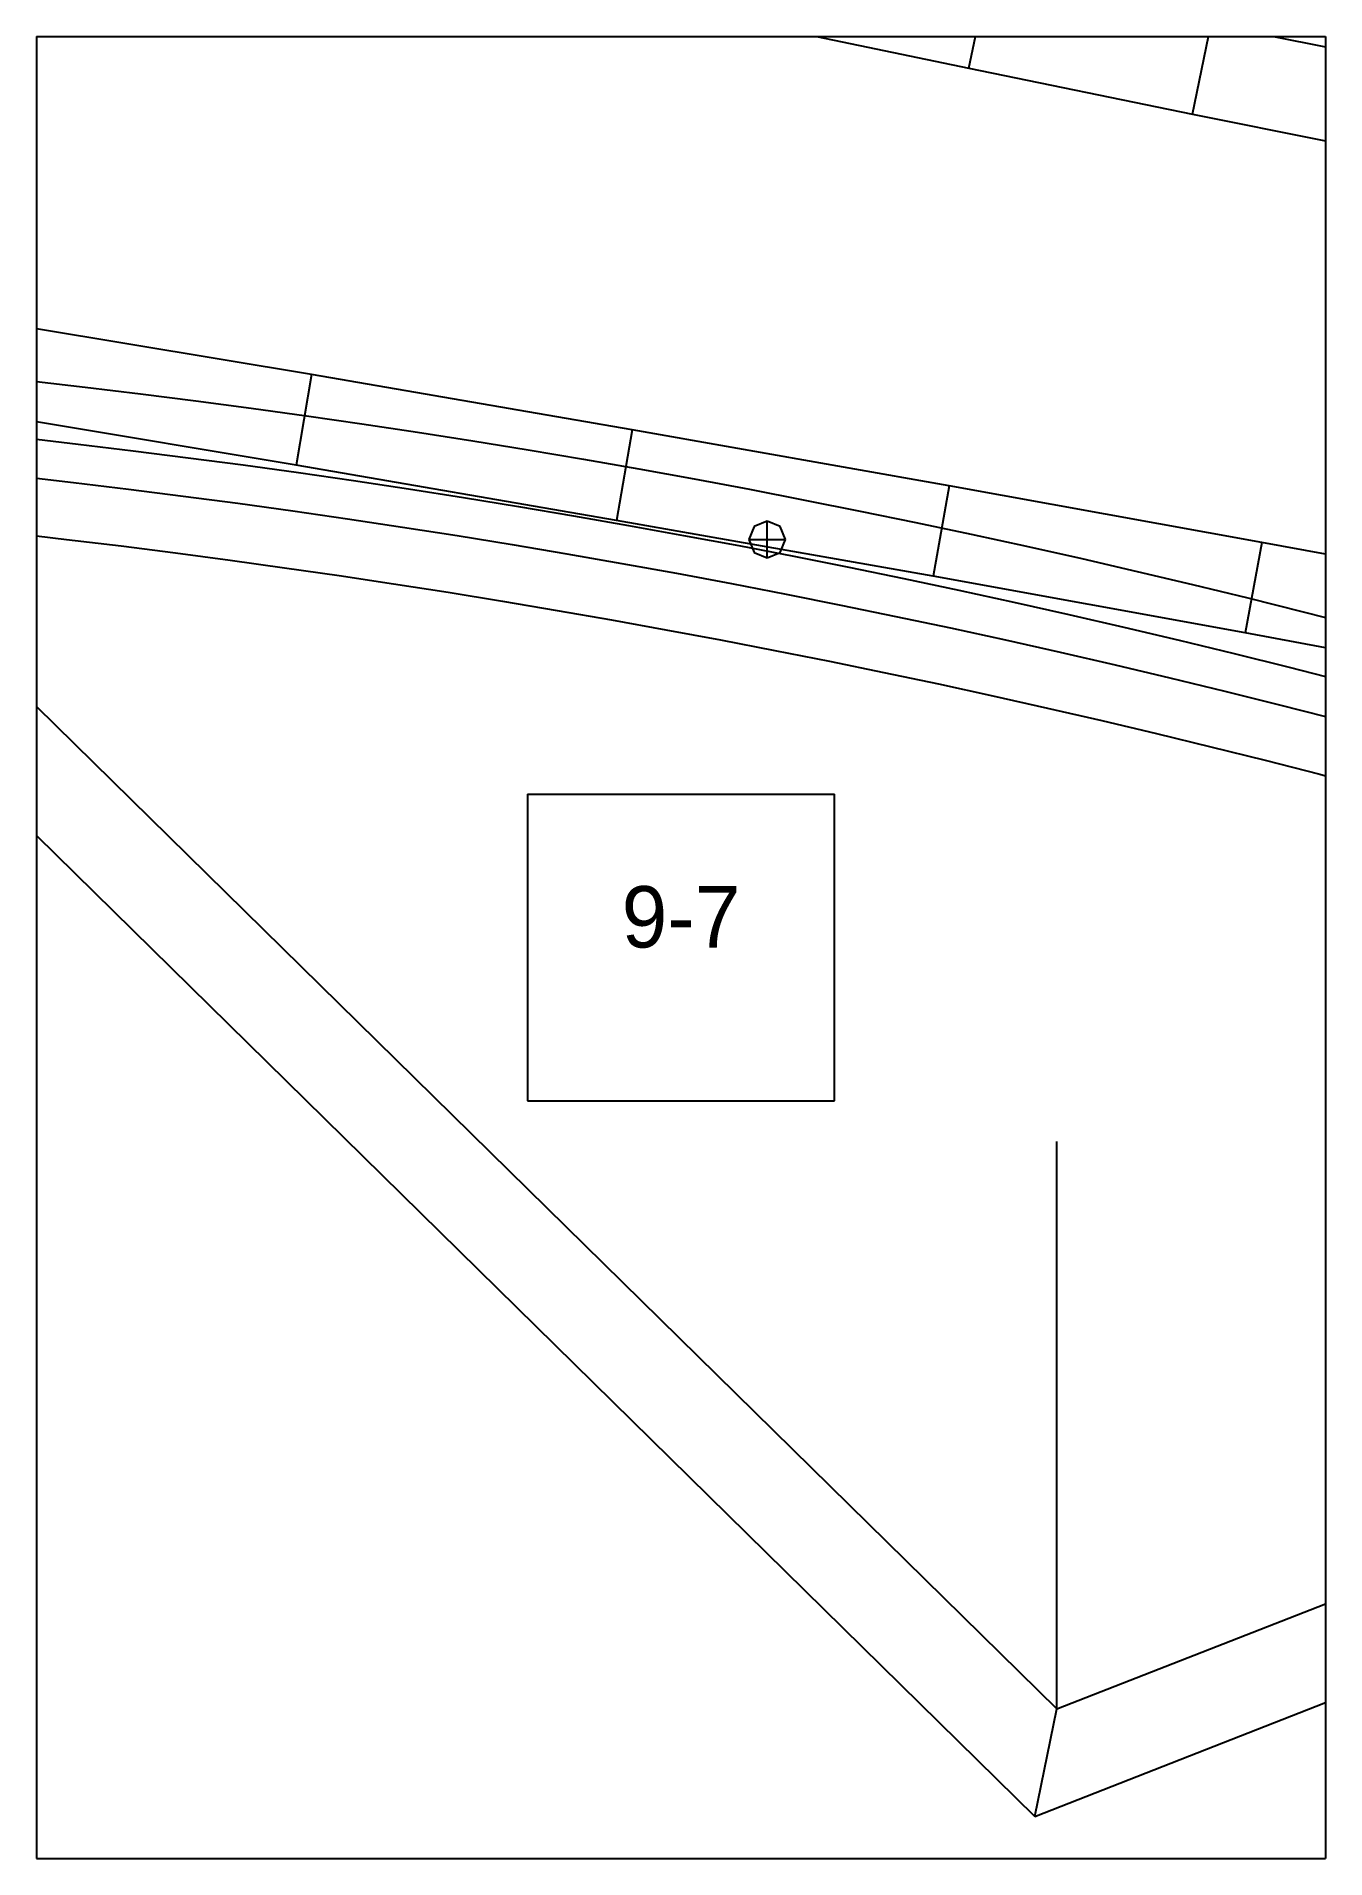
# Paper-space layout 'Plan 9-7' of a CAD drawing. Header units: metres, sheet in millimetres. Extents: x 0 to 210, y 0 to 297.
# The model-space entities are those that its viewports show. They can reach past a viewport. Long polylines and large blocks are cut down to what shows.
import ezdxf
from ezdxf.enums import TextEntityAlignment as Align

# ---------------------------------------------------------------- set-up
doc = ezdxf.new("R2010")
doc.units = ezdxf.units.M
for name, color, linetype in [('default', 7, 'Continuous'), ('TEXTLAYER', 7, 'Continuous'), ('VIEWPORTS', 7, 'Continuous')]:
    doc.layers.add(name, color=color, linetype=linetype)

msp = doc.modelspace()

# ---------------------------------------------------------------- linework, layer by layer
at = {"color": 9}
for p, q in [((1260, -2079), (1260, -2376)), ((1260, -2079), (1260, -2376)), ((1470, -2079), (1470, -2376)), ((1470, -2079), (1470, -2376)), ((1050, -2376), (1260, -2376)), ((1050, -2376), (1260, -2376)), ((1260, -2376), (1470, -2376)), ((1260, -2376), (1260, -2673)), ((1260, -2376), (1470, -2376)), ((1260, -2376), (1260, -2673)), ((1470, -2376), (1680, -2376)), ((1470, -2376), (1470, -2673)), ((1470, -2376), (1680, -2376)), ((1470, -2376), (1470, -2673)), ((1340, -2499.5), (1390, -2499.5)), ((1340, -2499.5), (1340, -2549.5)), ((1390, -2549.5), (1390, -2499.5)), ((1340, -2549.5), (1390, -2549.5)), ((1050, -2673), (1260, -2673)), ((1050, -2673), (1260, -2673)), ((1260, -2673), (1470, -2673)), ((1260, -2673), (1260, -2970)), ((1260, -2673), (1470, -2673)), ((1260, -2673), (1260, -2970)), ((1470, -2673), (1680, -2673)), ((1470, -2673), (1470, -2970)), ((1470, -2673), (1680, -2673)), ((1470, -2673), (1470, -2970))]:
    msp.add_line(p, q, dxfattribs=at)
at = {"layer": 'default', "color": 7, "linetype": 'Continuous'}
for p, q in [((1411.89, -2381.16), (1414.93, -2366.48)), ((1378.16, -2374.15), (1411.89, -2381.16)), ((1448.35, -2388.65), (1451.33, -2373.95)), ((1451.33, -2373.95), (1490.01, -2381.73)), ((1411.89, -2381.16), (1448.35, -2388.65)), ((1448.35, -2388.65), (1487.08, -2396.44)), ((1304.82, -2431.11), (1252.21, -2422.34)), ((1249.88, -2431.13), (1258.9, -2432.12)), ((1258.9, -2432.12), (1267.92, -2433.16)), ((1304.82, -2431.11), (1302.31, -2445.9)), ((1357.05, -2440.1), (1304.82, -2431.11)), ((1267.92, -2433.16), (1276.94, -2434.25)), ((1276.94, -2434.25), (1285.96, -2435.39)), ((1285.96, -2435.39), (1294.98, -2436.59)), ((1302.31, -2445.9), (1249.78, -2437.14)), ((1294.98, -2436.59), (1304.01, -2437.84)), ((1304.01, -2437.84), (1313.03, -2439.15)), ((1313.03, -2439.15), (1322.05, -2440.51)), ((1322.05, -2440.51), (1331.07, -2441.93)), ((1357.05, -2440.1), (1354.47, -2454.88)), ((1408.71, -2449.24), (1357.05, -2440.1)), ((1257.83, -2441.41), (1266.8, -2442.44)), ((1266.8, -2442.44), (1275.77, -2443.52)), ((1275.77, -2443.52), (1284.73, -2444.66)), ((1331.07, -2441.93), (1340.09, -2443.4)), ((1340.09, -2443.4), (1349.11, -2444.92)), ((1284.73, -2444.66), (1293.7, -2445.85)), ((1293.7, -2445.85), (1302.67, -2447.1)), ((1354.47, -2454.88), (1302.31, -2445.9)), ((1302.67, -2447.1), (1311.63, -2448.4)), ((1349.11, -2444.92), (1358.13, -2446.5)), ((1358.13, -2446.5), (1367.15, -2448.13)), ((1257.11, -2447.67), (1266.04, -2448.69)), ((1266.04, -2448.69), (1274.97, -2449.77)), ((1274.97, -2449.77), (1283.9, -2450.91)), ((1311.63, -2448.4), (1320.6, -2449.75)), ((1320.6, -2449.75), (1329.57, -2451.15)), ((1367.15, -2448.13), (1376.17, -2449.82)), ((1376.17, -2449.82), (1385.19, -2451.56)), ((1408.71, -2449.24), (1406.07, -2464)), ((1459.63, -2458.46), (1408.71, -2449.24)), ((1283.9, -2450.91), (1292.83, -2452.09)), ((1292.83, -2452.09), (1301.76, -2453.33)), ((1329.57, -2451.15), (1338.53, -2452.61)), ((1338.53, -2452.61), (1347.5, -2454.13)), ((1385.19, -2451.56), (1394.21, -2453.36)), ((1301.76, -2453.33), (1310.69, -2454.63)), ((1310.69, -2454.63), (1319.62, -2455.97)), ((1319.62, -2455.97), (1328.55, -2457.37)), ((1347.5, -2454.13), (1356.46, -2455.7)), ((1406.07, -2464), (1354.47, -2454.88)), ((1356.46, -2455.7), (1365.43, -2457.32)), ((1376.93, -2455.89), (1376.05, -2458.01)), ((1379.05, -2455.01), (1376.93, -2455.89)), ((1381.17, -2455.89), (1379.05, -2455.01)), ((1379.05, -2461.01), (1379.05, -2455.01)), ((1382.05, -2458.01), (1381.17, -2455.89)), ((1394.21, -2453.36), (1403.23, -2455.22)), ((1403.23, -2455.22), (1412.26, -2457.13)), ((1256.04, -2456.95), (1264.92, -2457.98)), ((1264.92, -2457.98), (1273.8, -2459.05)), ((1273.8, -2459.05), (1282.67, -2460.17)), ((1328.55, -2457.37), (1337.48, -2458.83)), ((1337.48, -2458.83), (1346.41, -2460.33)), ((1365.43, -2457.32), (1374.4, -2459)), ((1374.4, -2459), (1383.36, -2460.73)), ((1376.05, -2458.01), (1376.93, -2460.13)), ((1376.05, -2458.01), (1382.05, -2458.01)), ((1381.17, -2460.13), (1382.05, -2458.01)), ((1412.26, -2457.13), (1421.28, -2459.09)), ((1421.28, -2459.09), (1430.3, -2461.11)), ((1459.63, -2458.46), (1456.92, -2473.22)), ((1509.57, -2467.74), (1459.63, -2458.46)), ((1282.67, -2460.17), (1291.55, -2461.35)), ((1291.55, -2461.35), (1300.42, -2462.59)), ((1346.41, -2460.33), (1355.34, -2461.9)), ((1355.34, -2461.9), (1364.27, -2463.51)), ((1376.93, -2460.13), (1379.05, -2461.01)), ((1379.05, -2461.01), (1381.17, -2460.13)), ((1383.36, -2460.73), (1392.33, -2462.52)), ((1430.3, -2461.11), (1439.32, -2463.19)), ((1300.42, -2462.59), (1309.3, -2463.87)), ((1309.3, -2463.87), (1318.17, -2465.21)), ((1364.27, -2463.51), (1373.2, -2465.18)), ((1392.33, -2462.52), (1401.3, -2464.36)), ((1401.3, -2464.36), (1410.26, -2466.26)), ((1456.92, -2473.22), (1406.07, -2464)), ((1439.32, -2463.19), (1448.34, -2465.33)), ((1242.01, -2467.53), (1426.2, -2648.62)), ((1318.17, -2465.21), (1327.05, -2466.6)), ((1327.05, -2466.6), (1335.93, -2468.05)), ((1335.93, -2468.05), (1344.8, -2469.55)), ((1373.2, -2465.18), (1382.13, -2466.91)), ((1382.13, -2466.91), (1391.06, -2468.69)), ((1410.26, -2466.26), (1419.23, -2468.22)), ((1448.34, -2465.33), (1457.36, -2467.52)), ((1457.36, -2467.52), (1466.38, -2469.77)), ((1344.8, -2469.55), (1353.68, -2471.1)), ((1391.06, -2468.69), (1399.99, -2470.53)), ((1399.99, -2470.53), (1408.92, -2472.42)), ((1419.23, -2468.22), (1428.2, -2470.23)), ((1428.2, -2470.23), (1437.16, -2472.29)), ((1466.38, -2469.77), (1475.4, -2472.08)), ((1353.68, -2471.1), (1362.55, -2472.7)), ((1362.55, -2472.7), (1371.43, -2474.36)), ((1408.92, -2472.42), (1417.85, -2474.36)), ((1437.16, -2472.29), (1446.13, -2474.41)), ((1506.8, -2482.48), (1456.92, -2473.22)), ((1371.43, -2474.36), (1380.3, -2476.08)), ((1380.3, -2476.08), (1389.18, -2477.85)), ((1417.85, -2474.36), (1426.78, -2476.36)), ((1426.78, -2476.36), (1435.71, -2478.42)), ((1446.13, -2474.41), (1455.1, -2476.59)), ((1455.1, -2476.59), (1464.06, -2478.83)), ((1389.18, -2477.85), (1398.06, -2479.67)), ((1398.06, -2479.67), (1406.93, -2481.55)), ((1435.71, -2478.42), (1444.64, -2480.54)), ((1464.06, -2478.83), (1473.03, -2481.12)), ((1406.93, -2481.55), (1415.81, -2483.49)), ((1444.64, -2480.54), (1453.57, -2482.71)), ((1453.57, -2482.71), (1462.5, -2484.93)), ((1415.81, -2483.49), (1424.68, -2485.48)), ((1424.68, -2485.48), (1433.56, -2487.52)), ((1462.5, -2484.93), (1471.43, -2487.22)), ((1239.98, -2486.57), (1422.62, -2666.14)), ((1433.56, -2487.52), (1442.44, -2489.62)), ((1471.43, -2487.22), (1480.36, -2489.56)), ((1442.44, -2489.62), (1451.31, -2491.78)), ((1451.31, -2491.78), (1460.19, -2493.99)), ((1460.19, -2493.99), (1469.06, -2496.26)), ((1469.06, -2496.26), (1477.94, -2498.59)), ((1426.25, -2648.6), (1426.25, -2556.11)), ((1426.2, -2648.62), (1479.21, -2627.86)), ((1422.62, -2666.14), (1484.34, -2641.96)), ((1422.62, -2666.14), (1426.2, -2648.62))]:
    msp.add_line(p, q, dxfattribs=at)

# ---------------------------------------------------------------- texts
at = {"layer": 'TEXTLAYER', "color": 1}
msp.add_text('9-7', height=10, dxfattribs=at).set_placement((1365, -2524.5), align=Align.CENTER)

psp = doc.layouts.new('Plan 9-7')

# ---------------------------------------------------------------- viewports
at = {"layer": 'VIEWPORTS'}
psp.add_viewport(center=(105, 148.5), size=(210, 297), view_center_point=(1365, -2524.5), view_height=297, dxfattribs=at)

doc.saveas('drawing.dxf')
